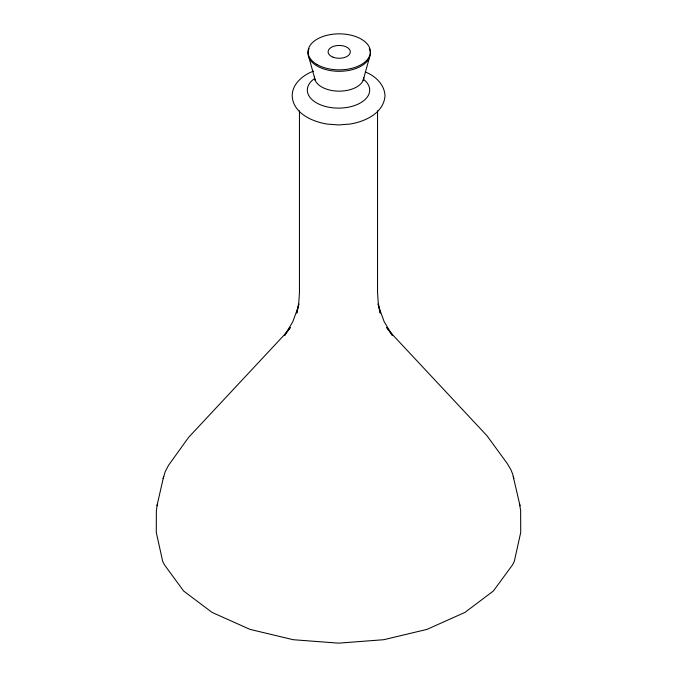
<?xml version="1.0" encoding="UTF-8"?>
<svg xmlns="http://www.w3.org/2000/svg" width="677" height="677" viewBox="0 0 677 677"><rect width="100%" height="100%" fill="white"/><g stroke="black" fill="none" stroke-linecap="round" stroke-linejoin="round"><path stroke-width="1.02" d="M157.504 503.417L156.362 510.576L156.277 532.384L162.7 561.419L164.359 564.711L183.636 591.021L212.053 612.406L250.008 629.382L293.251 639.714L338.5 643.15L383.749 639.714L426.992 629.382L464.947 612.406L493.364 591.021L512.641 564.711L514.3 561.419L520.723 532.384L520.638 510.576L519.496 503.417M163.157 478.664L165.137 471.886L168.412 465.497L188.587 437.384L284.103 335.081L290.315 327.524L284.755 335.267L292.887 321.541L298.193 306.901M298.422 305.894L298.879 303.871L296.771 313.138L298.785 302.67L299.454 292.142L299.454 110.791M156.971 505.795L163.673 476.371M363.1 80.571L369.329 57.96M313.536 71.144C302.763 75.003 291.389 84.49 292.236 96.98C294.013 113.719 312.435 121.615 327.008 124.052L338.5 124.957L349.992 124.052C365.064 121.665 383.825 113.093 385.01 95.702C384.485 84.439 375.236 75.841 365.309 71.965M520.029 505.795L512.667 474.112L510.915 469.711L507.217 463.466L486.941 435.7L392.897 335.081L386.685 327.524L392.245 335.267L384.113 321.541L378.807 306.901M309.084 57.96L315.321 80.571M513.327 476.371L513.843 478.664M378.578 305.894L378.121 303.871L380.229 313.138L378.215 302.67L377.546 292.142L377.546 110.791M369.329 48.642A31.184 18.008 0 0 1 339.211 71.305A31.184 18.008 0 0 1 309.084 48.642M363.887 77.804A24.736 14.276 0 0 1 338.407 91.15A24.736 14.276 0 0 1 314.475 76.882M363.244 79.15A31.184 18.008 0 0 1 359.233 103.564A31.184 18.008 0 0 1 316.768 103.022A31.184 18.008 0 0 1 314.619 78.54M317.158 64.586A31.184 18.008 0 0 0 369.329 56.513A31.184 18.008 0 0 0 331.138 34.459A31.184 18.008 0 0 0 317.158 64.586M333.008 57.181A11.111 6.415 0 0 0 350.297 52.29A11.111 6.415 0 0 0 334.328 46.095A11.111 6.415 0 0 0 333.008 57.181"/></g></svg>
